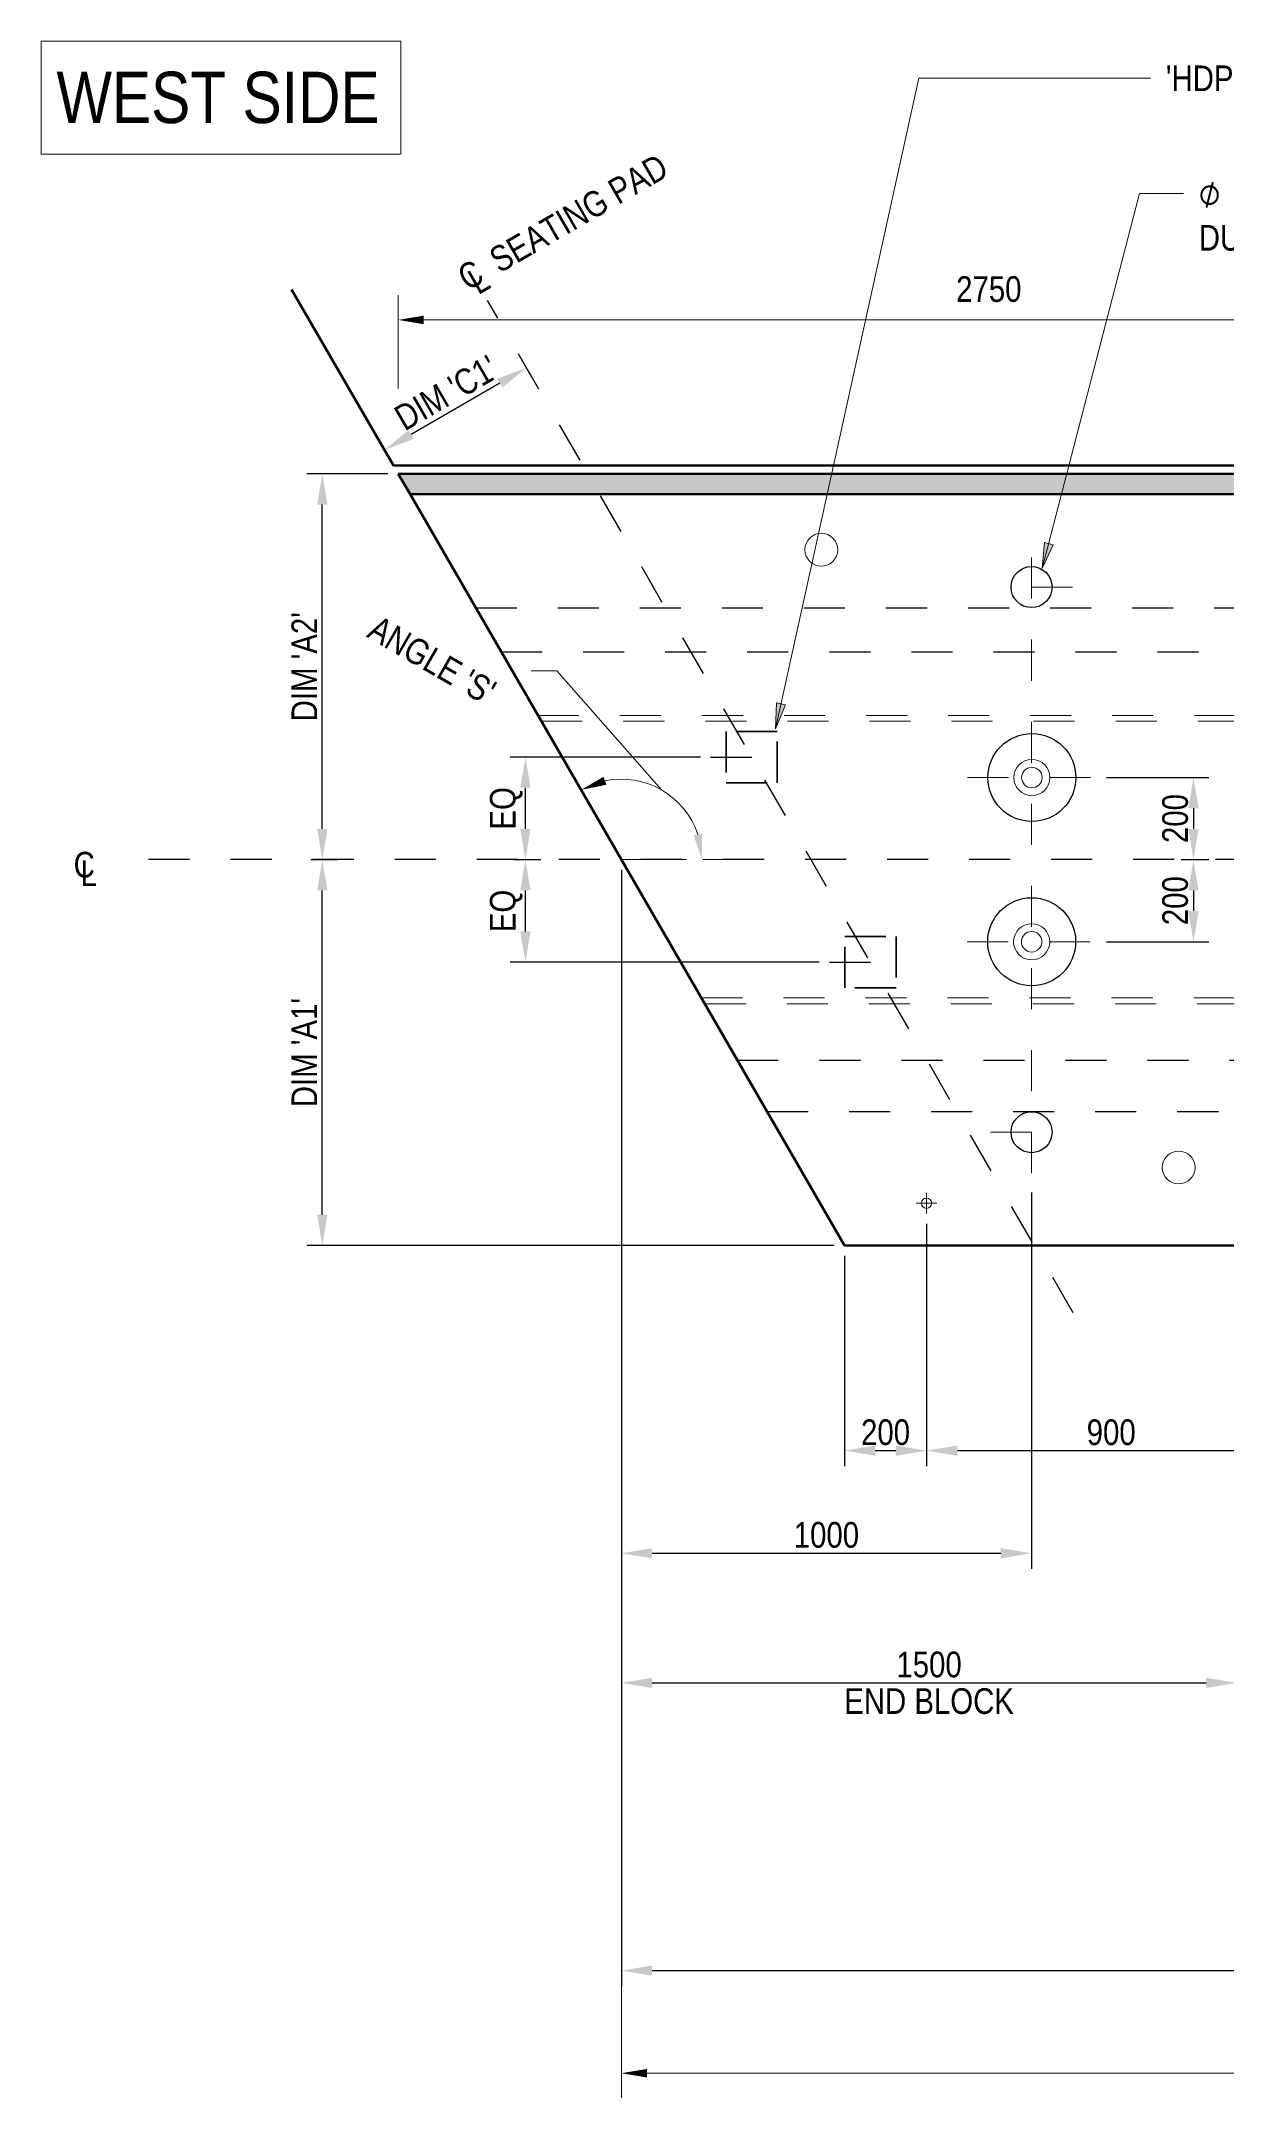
# Model space of a CAD drawing. Header units: metres. Extents: x 17.8 to 37.4, y 3.4 to 57.8.
# Drawn here: x 17.81 to 20.7, y 46.64 to 51.65 of the extents above; entities that cross this region are included whole.
import ezdxf

# ---------------------------------------------------------------- set-up
doc = ezdxf.new("R2010")
doc.units = ezdxf.units.M
doc.linetypes.add('JacobsCenter', pattern=[0.015, 0.009, -0.0015, 0.003, -0.0015])
doc.linetypes.add('JacobsDash', pattern=[0.0045, 0.003, -0.0015])
doc.layers.get('Defpoints').update_dxf_attribs({"color": 41})
for name, color, linetype, lineweight in [('A-ANNO-DIMS', 7, 'Continuous', 9), ('A-ANNO-NOTE', 7, 'Continuous', 9), ('A-DETL', 7, 'Continuous', 13), ('A-DETL-GENF', 7, 'Continuous', 9), ('A-DETL-THIN', 7, 'Continuous', 9), ('G-ANNO-TEXT', 7, 'Continuous', 9)]:
    doc.layers.add(name, color=color, linetype=linetype, lineweight=lineweight)
doc.styles.add('Arial Narrow', font='ARIALN.TTF', dxfattribs={"height": 0.0625})
doc.styles.add('Arial Narrow_1', font='ARIALN.TTF', dxfattribs={"height": 0.125})
doc.styles.add('Arial Narrow_2', font='ARIALN.TTF', dxfattribs={"height": 0.0025})
doc.styles.add('Segoe UI Symbol', font='seguisym.ttf', dxfattribs={"height": 0.0625})
doc.dimstyles.new('____ddd____', dxfattribs={"dimscale": 0.3048, "dimtxt": 0.063964, "dimasz": 0.246063, "dimexe": 0.123031, "dimexo": 0.082021, "dimgap": 0.04101, "dimtad": 1, "dimdec": 0, "dimlfac": 1000, "dimzin": 0, "dimdsep": 46, "dimtxsty": 'Arial Narrow', "dimsah": 1, "dimcen": 0.09, "dimaunit": 1, "dimadec": 4, "dimazin": 0, "dimtfac": 1, "dimtdec": 4, "dimtix": 1, "dimtmove": 0, "dimatfit": 3, "dimfxl": 1, "dimtvp": 1, "dimtolj": 1, "dimtzin": 0, "dimarcsym": 2})
doc.dimstyles.new('Dimension_Angle_O__DMS_', dxfattribs={"dimscale": 0.3048, "dimtxt": 0.063964, "dimasz": 0.205052, "dimexe": 0.19685, "dimexo": 0.131234, "dimgap": 0.164042, "dimtad": 1, "dimdec": 3, "dimlfac": 1000, "dimrnd": 0.001, "dimzin": 0, "dimdsep": 46, "dimtxsty": 'Arial Narrow', "dimsah": 1, "dimcen": 0.09, "dimaunit": 1, "dimadec": 4, "dimazin": 0, "dimtfac": 1, "dimtdec": 4, "dimtix": 1, "dimtmove": 1, "dimatfit": 3, "dimfxl": 1, "dimtvp": 1, "dimtfill": 1, "dimtolj": 1, "dimtzin": 0, "dimlwd": 18, "dimlwe": 18, "dimarcsym": 2})
doc.dimstyles.new('Dimension_Standard_O__mm_', dxfattribs={"dimscale": 0.3048, "dimtxt": 0.063964, "dimasz": 0.205052, "dimexe": 0.19685, "dimexo": 0.123031, "dimgap": 0.123031, "dimtad": 1, "dimdec": 0, "dimlfac": 1000, "dimzin": 0, "dimdsep": 46, "dimtxsty": 'Arial Narrow', "dimsah": 1, "dimcen": 0.09, "dimaunit": 1, "dimadec": 4, "dimazin": 0, "dimtfac": 1, "dimtdec": 4, "dimtix": 1, "dimtmove": 0, "dimatfit": 3, "dimfxl": 1, "dimtvp": 1, "dimtfill": 1, "dimtolj": 1, "dimtzin": 0, "dimlwd": 18, "dimlwe": 18, "dimarcsym": 2})

# ---------------------------------------------------------------- blocks, each defined once
blk = doc.blocks.new('DIMBLOCK3-DRG-2873092 - 1815 SUPER-T GIRDER_CONCRETE_EDGE GIRDERS_PLAN')
at = {"layer": 'A-ANNO-DIMS', "color": 0, "lineweight": -2, "transparency": 16777216}
for p, q in [((18.4703, 49.6599), (18.5358, 49.6599)), ((18.4983, 48.7949), (18.4983, 49.5849)), ((19.746, 48.7199), (18.4608, 48.7199))]:
    blk.add_line(p, q, dxfattribs=at)
at = {"layer": 'A-ANNO-DIMS', "color": 0, "transparency": 16777216}
for points in [[(18.4858, 49.5849), (18.5108, 49.5849), (18.4983, 49.6599)], [(18.4858, 48.7949), (18.5108, 48.7949), (18.4983, 48.7199)]]:
    blk.add_solid(points, dxfattribs=at)
at = {"layer": 'Defpoints', "color": 0, "transparency": 16777216}
for p in [(18.4453, 49.6599), (18.4983, 49.6599), (19.771, 48.7199)]:
    blk.add_point(p, dxfattribs=at)
at = {"layer": 'A-ANNO-DIMS', "color": 0, "transparency": 16777216, "insert": (18.4544, 49.1899), "char_height": 0.0625, "width": 0.32165, "attachment_point": 5, "rotation": 90, "style": 'Arial Narrow'}
blk.add_mtext("\\A1;DIM 'A1'", dxfattribs=at)
blk = doc.blocks.new('DIMBLOCK4-DRG-2873092 - 1815 SUPER-T GIRDER_CONCRETE_EDGE GIRDERS_PLAN')
at = {"layer": 'A-ANNO-DIMS', "color": 0, "lineweight": -2, "transparency": 16777216}
for p, q in [((18.6582, 50.5999), (18.4608, 50.5999)), ((18.4983, 49.7349), (18.4983, 50.5249)), ((18.4703, 49.6599), (18.5358, 49.6599))]:
    blk.add_line(p, q, dxfattribs=at)
at = {"layer": 'A-ANNO-DIMS', "color": 0, "transparency": 16777216}
for points in [[(18.4858, 50.5249), (18.5108, 50.5249), (18.4983, 50.5999)], [(18.4858, 49.7349), (18.5108, 49.7349), (18.4983, 49.6599)]]:
    blk.add_solid(points, dxfattribs=at)
at = {"layer": 'Defpoints', "color": 0, "transparency": 16777216}
for p in [(18.4983, 50.5999), (18.6832, 50.5999), (18.4453, 49.6599)]:
    blk.add_point(p, dxfattribs=at)
at = {"layer": 'A-ANNO-DIMS', "color": 0, "transparency": 16777216, "insert": (18.4544, 50.1299), "char_height": 0.0625, "width": 0.32165, "attachment_point": 5, "rotation": 90, "style": 'Arial Narrow'}
blk.add_mtext("\\A1;DIM 'A2'", dxfattribs=at)
blk = doc.blocks.new('DIMBLOCK5-DRG-2873092 - 1815 SUPER-T GIRDER_CONCRETE_EDGE GIRDERS_PLAN')
at = {"layer": 'A-ANNO-DIMS', "color": 0, "lineweight": 18, "transparency": 16777216}
for p, q in [((19.0702, 50.12), (19.0077, 50.12)), ((19.3251, 49.8299), (19.0702, 50.12)), ((19.0887, 49.899), (19.1589, 49.7779)), ((19.4258, 49.6599), (19.4833, 49.6599))]:
    blk.add_line(p, q, dxfattribs=at)
blk.add_arc((19.2271, 49.6599), 0.1962, 18.3251, 101.7312, dxfattribs=at)
at = {"layer": 'A-ANNO-DIMS', "color": 0, "transparency": 16777216}
for points in [[(19.1909, 49.8424), (19.1835, 49.8618), (19.1288, 49.8298)], [(19.4237, 49.7233), (19.4031, 49.72), (19.4233, 49.6599)]]:
    blk.add_solid(points, dxfattribs=at)
at = {"layer": 'Defpoints', "color": 0, "transparency": 16777216}
for p in [(19.0687, 49.9337), (19.3774, 49.7861), (19.2271, 49.6599), (19.3858, 49.6599)]:
    blk.add_point(p, dxfattribs=at)
at = {"layer": 'A-ANNO-DIMS', "color": 0, "lineweight": 18, "transparency": 16777216, "insert": (18.6351, 50.2578), "char_height": 0.0625, "width": 0.406936, "attachment_point": 1, "rotation": 330.0282, "line_spacing_factor": 0.974696, "style": 'Arial Narrow', "bg_fill": 3, "box_fill_scale": 1.1, "bg_fill_color": 256, "bg_fill_true_color": 13158600, "bg_fill_transparency": 0}
blk.add_mtext("\\A1;ANGLE 'S'", dxfattribs=at)
blk = doc.blocks.new('DIMBLOCK7-DRG-2873092 - 1815 SUPER-T GIRDER_CONCRETE_EDGE GIRDERS_PLAN')
at = {"layer": 'A-ANNO-DIMS', "color": 0, "lineweight": -2, "transparency": 16777216}
for p, q in [((19.971, 48.7729), (19.971, 48.1826)), ((19.771, 48.6949), (19.771, 48.1826)), ((19.846, 48.2201), (19.896, 48.2201))]:
    blk.add_line(p, q, dxfattribs=at)
at = {"layer": 'A-ANNO-DIMS', "color": 0, "transparency": 16777216}
for points in [[(19.846, 48.2326), (19.846, 48.2076), (19.771, 48.2201)], [(19.896, 48.2326), (19.896, 48.2076), (19.971, 48.2201)]]:
    blk.add_solid(points, dxfattribs=at)
at = {"layer": 'Defpoints', "color": 0, "transparency": 16777216}
for p in [(19.971, 48.7979), (19.771, 48.7199), (19.971, 48.2201)]:
    blk.add_point(p, dxfattribs=at)
at = {"layer": 'A-ANNO-DIMS', "color": 0, "transparency": 16777216, "insert": (19.871, 48.2646), "char_height": 0.0625, "width": 0.142549, "attachment_point": 5, "style": 'Arial Narrow'}
blk.add_mtext('\\A1;200', dxfattribs=at)
blk = doc.blocks.new('DIMBLOCK8-DRG-2873092 - 1815 SUPER-T GIRDER_CONCRETE_EDGE GIRDERS_PLAN')
at = {"layer": 'A-ANNO-DIMS', "color": 0, "lineweight": -2, "transparency": 16777216}
for p, q in [((19.971, 48.7729), (19.971, 48.1826)), ((20.871, 48.7688), (20.871, 48.1826)), ((20.046, 48.2201), (20.796, 48.2201))]:
    blk.add_line(p, q, dxfattribs=at)
at = {"layer": 'A-ANNO-DIMS', "color": 0, "transparency": 16777216}
for points in [[(20.046, 48.2326), (20.046, 48.2076), (19.971, 48.2201)], [(20.796, 48.2326), (20.796, 48.2076), (20.871, 48.2201)]]:
    blk.add_solid(points, dxfattribs=at)
at = {"layer": 'Defpoints', "color": 0, "transparency": 16777216}
for p in [(19.971, 48.7979), (20.871, 48.7938), (20.871, 48.2201)]:
    blk.add_point(p, dxfattribs=at)
at = {"layer": 'A-ANNO-DIMS', "color": 0, "transparency": 16777216, "insert": (20.421, 48.2646), "char_height": 0.0625, "width": 0.142549, "attachment_point": 5, "style": 'Arial Narrow'}
blk.add_mtext('\\A1;900', dxfattribs=at)
blk = doc.blocks.new('DIMBLOCK10-DRG-2873092 - 1815 SUPER-T GIRDER_CONCRETE_EDGE GIRDERS_PLAN')
at = {"layer": 'A-ANNO-DIMS', "color": 0, "lineweight": -2, "transparency": 16777216}
for p, q in [((19.2271, 49.6349), (19.2271, 47.6169)), ((20.7271, 49.2083), (20.7271, 47.6169)), ((19.3021, 47.6544), (20.6521, 47.6544))]:
    blk.add_line(p, q, dxfattribs=at)
at = {"layer": 'A-ANNO-DIMS', "color": 0, "transparency": 16777216}
for points in [[(19.3021, 47.6669), (19.3021, 47.6419), (19.2271, 47.6544)], [(20.6521, 47.6669), (20.6521, 47.6419), (20.7271, 47.6544)]]:
    blk.add_solid(points, dxfattribs=at)
at = {"layer": 'Defpoints', "color": 0, "transparency": 16777216}
for p in [(19.2271, 49.6599), (20.7271, 49.2333), (20.7271, 47.6544)]:
    blk.add_point(p, dxfattribs=at)
at = {"layer": 'A-ANNO-DIMS', "color": 0, "transparency": 16777216, "char_height": 0.0625, "width": 0.497095, "attachment_point": 5, "style": 'Arial Narrow'}
for s, insert in [('\\A1;1500', (19.9771, 47.6988)), ('\\A1;END BLOCK', (19.9771, 47.6096))]:
    blk.add_mtext(s, dxfattribs=dict(at, insert=insert))
blk = doc.blocks.new('DIMBLOCK27-DRG-2873092 - 1815 SUPER-T GIRDER_CONCRETE_EDGE GIRDERS_PLAN')
at = {"layer": 'A-ANNO-DIMS', "color": 0, "lineweight": -2, "transparency": 16777216}
for p, q in [((20.4099, 49.8603), (20.659, 49.8603)), ((20.6215, 49.7853), (20.6215, 49.7349)), ((20.5916, 49.6599), (20.659, 49.6599))]:
    blk.add_line(p, q, dxfattribs=at)
at = {"layer": 'A-ANNO-DIMS', "color": 0, "transparency": 16777216}
for points in [[(20.609, 49.7853), (20.634, 49.7853), (20.6215, 49.8603)], [(20.609, 49.7349), (20.634, 49.7349), (20.6215, 49.6599)]]:
    blk.add_solid(points, dxfattribs=at)
at = {"layer": 'Defpoints', "color": 0, "transparency": 16777216}
for p in [(20.3849, 49.8603), (20.5666, 49.6599), (20.6215, 49.6599)]:
    blk.add_point(p, dxfattribs=at)
at = {"layer": 'A-ANNO-DIMS', "color": 0, "transparency": 16777216, "insert": (20.5771, 49.7601), "char_height": 0.0625, "width": 0.142549, "attachment_point": 5, "rotation": 90, "style": 'Arial Narrow'}
blk.add_mtext('\\A1;200', dxfattribs=at)
blk = doc.blocks.new('DIMBLOCK28-DRG-2873092 - 1815 SUPER-T GIRDER_CONCRETE_EDGE GIRDERS_PLAN')
at = {"layer": 'A-ANNO-DIMS', "color": 0, "lineweight": -2, "transparency": 16777216}
for p, q in [((20.5916, 49.6599), (20.659, 49.6599)), ((20.6215, 49.5849), (20.6215, 49.5349)), ((20.4093, 49.4599), (20.659, 49.4599))]:
    blk.add_line(p, q, dxfattribs=at)
at = {"layer": 'A-ANNO-DIMS', "color": 0, "transparency": 16777216}
for points in [[(20.609, 49.5849), (20.634, 49.5849), (20.6215, 49.6599)], [(20.609, 49.5349), (20.634, 49.5349), (20.6215, 49.4599)]]:
    blk.add_solid(points, dxfattribs=at)
at = {"layer": 'Defpoints', "color": 0, "transparency": 16777216}
for p in [(20.5666, 49.6599), (20.3843, 49.4599), (20.6215, 49.4599)]:
    blk.add_point(p, dxfattribs=at)
at = {"layer": 'A-ANNO-DIMS', "color": 0, "transparency": 16777216, "insert": (20.5771, 49.5599), "char_height": 0.0625, "width": 0.142549, "attachment_point": 5, "rotation": 90, "style": 'Arial Narrow'}
blk.add_mtext('\\A1;200', dxfattribs=at)
blk = doc.blocks.new('DIMBLOCK29-DRG-2873092 - 1815 SUPER-T GIRDER_CONCRETE_EDGE GIRDERS_PLAN')
at = {"layer": 'A-ANNO-DIMS', "color": 0, "lineweight": -2, "transparency": 16777216}
for p, q in [((19.2271, 49.6349), (19.2271, 47.9326)), ((20.2268, 48.8493), (20.2268, 47.9326)), ((19.3021, 47.9701), (20.1518, 47.9701))]:
    blk.add_line(p, q, dxfattribs=at)
at = {"layer": 'A-ANNO-DIMS', "color": 0, "transparency": 16777216}
for points in [[(19.3021, 47.9826), (19.3021, 47.9576), (19.2271, 47.9701)], [(20.1518, 47.9826), (20.1518, 47.9576), (20.2268, 47.9701)]]:
    blk.add_solid(points, dxfattribs=at)
at = {"layer": 'Defpoints', "color": 0, "transparency": 16777216}
for p in [(19.2271, 49.6599), (20.2268, 48.8743), (20.2268, 47.9701)]:
    blk.add_point(p, dxfattribs=at)
at = {"layer": 'A-ANNO-DIMS', "color": 0, "transparency": 16777216, "insert": (19.7269, 48.0146), "char_height": 0.0625, "width": 0.190066, "attachment_point": 5, "style": 'Arial Narrow'}
blk.add_mtext('\\A1;1000', dxfattribs=at)
blk = doc.blocks.new('DIMBLOCK33-DRG-2873092 - 1815 SUPER-T GIRDER_CONCRETE_EDGE GIRDERS_PLAN')
at = {"layer": 'A-ANNO-DIMS', "color": 0, "lineweight": -2, "transparency": 16777216}
for p, q in [((19.2271, 49.6349), (19.2271, 46.9159)), ((35.9079, 49.6349), (35.9079, 46.9159)), ((19.3021, 46.9534), (35.8329, 46.9534))]:
    blk.add_line(p, q, dxfattribs=at)
at = {"layer": 'A-ANNO-DIMS', "color": 0, "transparency": 16777216}
for points in [[(19.3021, 46.9659), (19.3021, 46.9409), (19.2271, 46.9534)], [(35.8329, 46.9659), (35.8329, 46.9409), (35.9079, 46.9534)]]:
    blk.add_solid(points, dxfattribs=at)
at = {"layer": 'Defpoints', "color": 0, "transparency": 16777216}
for p in [(19.2271, 49.6599), (35.9079, 49.6599), (35.9079, 46.9534)]:
    blk.add_point(p, dxfattribs=at)
at = {"layer": 'A-ANNO-DIMS', "color": 0, "transparency": 16777216, "insert": (27.5675, 46.9972), "char_height": 0.0625, "width": 0.264386, "attachment_point": 5, "style": 'Arial Narrow'}
blk.add_mtext("\\A1;DIM 'L'", dxfattribs=at)
blk = doc.blocks.new('CS_Annot_Centreline Symbol2 - CS_Annot_Centreline Symbol-5074296-DRG-2873092 - 1815 SUPER-T GIRDER_CONCRETE_EDGE GIRDERS_PLAN')
at = {"layer": 'A-ANNO-NOTE', "char_height": 0.0025, "attachment_point": 1, "style": 'Arial Narrow_2'}
for s, insert, width in [('C  ', (-0.00109, 0.00476), 0.0044093), ('L', (-0.00041, 0.00392), 0.0019241)]:
    blk.add_mtext(s, dxfattribs=dict(at, insert=insert, width=width))
blk = doc.blocks.new('DIMBLOCK34-DRG-2873092 - 1815 SUPER-T GIRDER_CONCRETE_EDGE GIRDERS_PLAN')
at = {"layer": 'A-ANNO-DIMS', "color": 0, "lineweight": -2, "transparency": 16777216}
for p, q in [((19.01, 50.8341), (18.9772, 50.8908)), ((18.931, 50.8208), (18.7145, 50.6955)), ((18.6718, 50.6196), (18.6308, 50.6904))]:
    blk.add_line(p, q, dxfattribs=at)
at = {"layer": 'A-ANNO-DIMS', "color": 0, "transparency": 16777216}
for points in [[(18.9248, 50.8316), (18.9373, 50.81), (18.9959, 50.8583)], [(18.7083, 50.7063), (18.7208, 50.6847), (18.6496, 50.6579)]]:
    blk.add_solid(points, dxfattribs=at)
at = {"layer": 'Defpoints', "color": 0, "transparency": 16777216}
for p in [(19.0225, 50.8124), (18.6496, 50.6579), (18.6843, 50.5979)]:
    blk.add_point(p, dxfattribs=at)
at = {"layer": 'A-ANNO-DIMS', "color": 0, "transparency": 16777216, "insert": (18.8003, 50.7969), "char_height": 0.0625, "width": 0.326523, "attachment_point": 5, "rotation": 30.0563, "style": 'Arial Narrow'}
blk.add_mtext("\\A1;DIM 'C1'", dxfattribs=at)
blk = doc.blocks.new('DIMBLOCK36-DRG-2873092 - 1815 SUPER-T GIRDER_CONCRETE_EDGE GIRDERS_PLAN')
at = {"layer": 'A-ANNO-DIMS', "color": 0, "lineweight": -2, "transparency": 16777216}
for p, q in [((18.9653, 49.6599), (19.0308, 49.6599)), ((18.9933, 49.4849), (18.9933, 49.5849)), ((19.7091, 49.4099), (18.9558, 49.4099))]:
    blk.add_line(p, q, dxfattribs=at)
at = {"layer": 'A-ANNO-DIMS', "color": 0, "transparency": 16777216}
for points in [[(18.9808, 49.5849), (19.0058, 49.5849), (18.9933, 49.6599)], [(18.9808, 49.4849), (19.0058, 49.4849), (18.9933, 49.4099)]]:
    blk.add_solid(points, dxfattribs=at)
at = {"layer": 'Defpoints', "color": 0, "transparency": 16777216}
for p in [(18.9403, 49.6599), (18.9933, 49.6599), (19.7341, 49.4099)]:
    blk.add_point(p, dxfattribs=at)
at = {"layer": 'A-ANNO-DIMS', "color": 0, "transparency": 16777216, "insert": (18.9466, 49.5349), "char_height": 0.0625, "width": 0.124274, "attachment_point": 5, "rotation": 90, "style": 'Arial Narrow'}
blk.add_mtext('\\A1;EQ', dxfattribs=at)
blk = doc.blocks.new('DIMBLOCK37-DRG-2873092 - 1815 SUPER-T GIRDER_CONCRETE_EDGE GIRDERS_PLAN')
at = {"layer": 'A-ANNO-DIMS', "color": 0, "lineweight": -2, "transparency": 16777216}
for p, q in [((19.4197, 49.9099), (18.9558, 49.9099)), ((18.9933, 49.7349), (18.9933, 49.8349)), ((18.9653, 49.6599), (19.0308, 49.6599))]:
    blk.add_line(p, q, dxfattribs=at)
at = {"layer": 'A-ANNO-DIMS', "color": 0, "transparency": 16777216}
for points in [[(18.9808, 49.8349), (19.0058, 49.8349), (18.9933, 49.9099)], [(18.9808, 49.7349), (19.0058, 49.7349), (18.9933, 49.6599)]]:
    blk.add_solid(points, dxfattribs=at)
at = {"layer": 'Defpoints', "color": 0, "transparency": 16777216}
for p in [(18.9933, 49.9099), (19.4447, 49.9099), (18.9403, 49.6599)]:
    blk.add_point(p, dxfattribs=at)
at = {"layer": 'A-ANNO-DIMS', "color": 0, "transparency": 16777216, "insert": (18.9466, 49.7849), "char_height": 0.0625, "width": 0.124274, "attachment_point": 5, "rotation": 90, "style": 'Arial Narrow'}
blk.add_mtext('\\A1;EQ', dxfattribs=at)
blk = doc.blocks.new('DIMBLOCK85-DRG-2873092 - 1815 SUPER-T GIRDER_CONCRETE_EDGE GIRDERS_PLAN')
at = {"layer": 'A-ANNO-DIMS', "color": 0, "lineweight": 18, "transparency": 16777216}
for p, q in [((19.2271, 49.6224), (19.2271, 46.6434)), ((28.1351, 48.9589), (28.1351, 46.6434)), ((19.2896, 46.7034), (28.0726, 46.7034))]:
    blk.add_line(p, q, dxfattribs=at)
at = {"layer": 'A-ANNO-DIMS', "color": 0, "transparency": 16777216}
for points in [[(19.2896, 46.7138), (19.2896, 46.693), (19.2271, 46.7034)], [(28.0726, 46.7138), (28.0726, 46.693), (28.1351, 46.7034)]]:
    blk.add_solid(points, dxfattribs=at)
at = {"layer": 'Defpoints', "color": 0, "transparency": 16777216}
for p in [(19.2271, 49.6599), (28.1351, 48.9964), (28.1351, 46.7034)]:
    blk.add_point(p, dxfattribs=at)
at = {"layer": 'A-ANNO-DIMS', "color": 0, "lineweight": 18, "transparency": 16777216, "insert": (23.6811, 46.7781), "char_height": 0.0625, "width": 0.237582, "attachment_point": 5, "style": 'Arial Narrow', "bg_fill": 3, "box_fill_scale": 1.1, "bg_fill_color": 256, "bg_fill_true_color": 13158600, "bg_fill_transparency": 0}
blk.add_mtext('\\A1;17770\u200e', dxfattribs=at)
blk = doc.blocks.new('DIMBLOCK87-DRG-2873092 - 1815 SUPER-T GIRDER_CONCRETE_EDGE GIRDERS_PLAN')
at = {"layer": 'A-ANNO-DIMS', "color": 0, "lineweight": 18, "transparency": 16777216}
for p, q in [((18.6832, 50.8078), (18.6832, 51.0348)), ((21.5621, 50.7423), (21.5621, 51.0348)), ((18.7457, 50.9748), (21.4996, 50.9748))]:
    blk.add_line(p, q, dxfattribs=at)
at = {"layer": 'A-ANNO-DIMS', "color": 0, "transparency": 16777216}
for points in [[(18.7457, 50.9852), (18.7457, 50.9644), (18.6832, 50.9748)], [(21.4996, 50.9852), (21.4996, 50.9644), (21.5621, 50.9748)]]:
    blk.add_solid(points, dxfattribs=at)
at = {"layer": 'Defpoints', "color": 0, "transparency": 16777216}
for p in [(21.5621, 50.9748), (18.6832, 50.7703), (21.5621, 50.7048)]:
    blk.add_point(p, dxfattribs=at)
at = {"layer": 'A-ANNO-DIMS', "color": 0, "lineweight": 18, "transparency": 16777216, "insert": (20.1227, 51.0496), "char_height": 0.0625, "width": 0.190066, "attachment_point": 5, "style": 'Arial Narrow', "bg_fill": 3, "box_fill_scale": 1.1, "bg_fill_color": 256, "bg_fill_true_color": 13158600, "bg_fill_transparency": 0}
blk.add_mtext('\\A1;2750\u200e', dxfattribs=at)

msp = doc.modelspace()

# ---------------------------------------------------------------- hatches: boundary and pattern name
at = {"layer": 'A-DETL-GENF', "true_color": 0xd8d8d8}
msp.add_hatch(color=254, dxfattribs=at).paths.add_polyline_path([(18.7120652, 50.5499406), (23.3748544, 50.5499406), (23.3748544, 50.5999406), (18.6831977, 50.5999406)])
at = {"layer": 'G-ANNO-TEXT'}
for points in [[(20.2530491, 50.3690831), (20.2794042, 50.4268162), (20.2580689, 50.4323485)], [(19.6027696, 49.9786115), (19.6269739, 50.0372788), (19.6054488, 50.0420191)]]:
    msp.add_hatch(color=256, dxfattribs=at).paths.add_polyline_path(points)

# ---------------------------------------------------------------- linework, layer by layer
at = {"layer": 'A-DETL', "lineweight": 50}
for p, q in [((18.6715835, 50.6199406), (18.4233375, 51.0489406)), ((18.6715835, 50.6199406), (23.3748544, 50.6199406)), ((18.683221, 50.5999406), (23.3748544, 50.5999406)), ((18.7120885, 50.5499406), (18.683221, 50.5999406)), ((19.7710401, 48.7199406), (18.7120885, 50.5499406)), ((23.3748544, 50.5499406), (18.7120885, 50.5499406)), ((19.7710401, 48.7199406), (23.3748544, 48.7199406))]:
    msp.add_line(p, q, dxfattribs=at)
at = {"layer": 'A-DETL', "linetype": 'JacobsCenter', "lineweight": 25}
for p, q in [((20.3284656, 48.5555605), (18.9010525, 51.0223081)), ((19.4447373, 49.9099406), (19.6447373, 49.9099406)), ((23.3748543, 49.6599406), (17.9965473, 49.6599406)), ((19.7340683, 49.4099406), (19.9340683, 49.4099406))]:
    msp.add_line(p, q, dxfattribs=at)
at = {"layer": 'A-DETL', "linetype": 'JacobsCenter', "lineweight": 18}
for p, q in [((20.2267991, 48.8959406), (20.2267991, 50.4239406)), ((20.3267991, 50.3239406), (20.1267991, 50.3239406)), ((20.0706119, 49.8602652), (20.3848969, 49.8602652)), ((20.069982, 49.4599406), (20.3842677, 49.4599406)), ((20.1267991, 48.9959406), (20.3267991, 48.9959406))]:
    msp.add_line(p, q, dxfattribs=at)
at = {"layer": 'A-DETL', "linetype": 'JacobsDash', "lineweight": 25}
for p, q in [((18.8720886, 50.2734406), (23.3748544, 50.2734406)), ((18.9340662, 50.1663356), (23.3748544, 50.1663356)), ((19.5097123, 49.1715474), (23.3748544, 49.1715474)), ((19.5821069, 49.0464406), (23.3748544, 49.0464406))]:
    msp.add_line(p, q, dxfattribs=at)
at = {"layer": 'A-DETL', "color": 8, "linetype": 'JacobsDash', "lineweight": 18, "true_color": 0x808080}
for p, q in [((19.0236737, 50.0114826), (23.3748544, 50.0114826)), ((19.0319058, 49.9972565), (23.3748544, 49.9972565)), ((19.4220986, 49.3229548), (23.3748544, 49.3229548)), ((19.4303307, 49.3087287), (23.3748544, 49.3087287))]:
    msp.add_line(p, q, dxfattribs=at)
at = {"layer": 'A-DETL', "linetype": 'JacobsDash', "lineweight": 35}
for p, q in [((19.4822373, 49.9724406), (19.4822373, 49.8474406)), ((19.6072373, 49.9724406), (19.4822373, 49.9724406)), ((19.6072373, 49.8474406), (19.6072373, 49.9724406)), ((19.4822373, 49.8474406), (19.6072373, 49.8474406)), ((19.7715683, 49.4724406), (19.8965683, 49.4724406)), ((19.7715683, 49.3474406), (19.7715683, 49.4724406)), ((19.8965683, 49.4724406), (19.8965683, 49.3474406)), ((19.8965683, 49.3474406), (19.7715683, 49.3474406))]:
    msp.add_line(p, q, dxfattribs=at)
at = {"layer": 'A-DETL', "lineweight": 18}
msp.add_line((19.2270977, 49.6599406), (19.2270977, 49.6582836), dxfattribs=at)
at = {"layer": 'A-DETL', "linetype": 'JacobsCenter', "lineweight": 9}
for p, q in [((19.9460402, 48.822861), (19.9960402, 48.822861)), ((19.9710401, 48.8478607), (19.9710401, 48.7978607))]:
    msp.add_line(p, q, dxfattribs=at)
at = {"layer": 'A-DETL'}
for centre in [(19.7144344, 50.4149406), (20.5853208, 48.9099406)]:
    msp.add_circle(centre, 0.04, dxfattribs=at)
at = {"layer": 'A-DETL', "lineweight": 25}
for centre, radius in [((20.2267991, 50.3239406), 0.05), ((20.2277544, 49.8599391), 0.1071429), ((20.2271249, 49.4599397), 0.1071429), ((20.2267991, 48.9959406), 0.05)]:
    msp.add_circle(centre, radius, dxfattribs=at)
at = {"layer": 'A-DETL', "lineweight": 18}
for centre, radius in [((20.2277544, 49.8599391), 0.044), ((20.2277544, 49.8599391), 0.025), ((20.2271249, 49.4599397), 0.044), ((20.2271249, 49.4599397), 0.025), ((19.9710402, 48.8228615), 0.0125)]:
    msp.add_circle(centre, radius, dxfattribs=at)
at = {"layer": 'A-DETL-THIN'}
msp.add_line((19.2270977, 49.6599406), (19.3857991, 49.6599406), dxfattribs=at)
at = {"layer": 'G-ANNO-TEXT'}
for p, q in [((19.6027696, 49.9786115), (19.95188, 51.5638794)), ((19.95188, 51.5638794), (20.5167196, 51.5634247)), ((20.2530491, 50.3690831), (20.4899075, 51.2825348)), ((20.4899075, 51.2825348), (20.5969838, 51.2825348)), ((20.2580689, 50.4323485), (20.2530491, 50.3690831)), ((20.2530491, 50.3690831), (20.2794042, 50.4268162)), ((20.2794042, 50.4268162), (20.2580689, 50.4323485)), ((19.6054488, 50.0420191), (19.6027696, 49.9786115)), ((19.6027696, 49.9786115), (19.6269739, 50.0372788)), ((19.6269739, 50.0372788), (19.6054488, 50.0420191))]:
    msp.add_line(p, q, dxfattribs=at)
at = {"layer": 'G-ANNO-TEXT', "lineweight": 18, "flags": 128}
msp.add_lwpolyline([(17.8129433, 51.6540106), (18.6899433, 51.6540106), (18.6899433, 51.3790106), (17.8129433, 51.3790106)], close=True, dxfattribs=at)

# ---------------------------------------------------------------- block references
at = {"layer": 'A-ANNO-NOTE', "xscale": 25, "yscale": 25, "zscale": 25, "rotation": 29.99999999999798}
msp.add_blockref('CS_Annot_Centreline Symbol2 - CS_Annot_Centreline Symbol-5074296-DRG-2873092 - 1815 SUPER-T GIRDER_CONCRETE_EDGE GIRDERS_PLAN', (18.9047095, 51.0092331), dxfattribs=at)
at = {"layer": 'A-ANNO-NOTE', "xscale": 25, "yscale": 25, "zscale": 25}
msp.add_blockref('CS_Annot_Centreline Symbol2 - CS_Annot_Centreline Symbol-5074296-DRG-2873092 - 1815 SUPER-T GIRDER_CONCRETE_EDGE GIRDERS_PLAN', (17.9194392, 49.5599406), dxfattribs=at)

# ---------------------------------------------------------------- texts
at = {"layer": 'G-ANNO-TEXT', "char_height": 0.0625, "attachment_point": 1, "bg_fill": 3, "box_fill_scale": 1, "bg_fill_color": 256, "bg_fill_transparency": 0}
for s, insert, style in [("'HDPE' SEATING PAD TYP", (20.5542196, 51.5946747), 'Arial Narrow'), ('\\fSegoe UI Symbol|b0|i0|c254|p34|;⌀', (20.6344838, 51.3137848), 'Segoe UI Symbol'), ('DURING TRANSPORTATION TYP', (20.6344838, 51.2062978), 'Arial Narrow')]:
    msp.add_mtext(s, dxfattribs=dict(at, insert=insert, style=style))

# ---------------------------------------------------------------- dimensions: what is measured, and where the dimension line sits
at = {"layer": 'A-ANNO-DIMS'}
for base, p1, p2, angle, text, override, picture, middle in [((18.6496021, 50.657925), (19.0224986, 50.812434), (18.6843148, 50.5979371), 30.0563371, "DIM 'C1'", {"dimpost": '<>', "dimfxl": 0.400471}, 'DIMBLOCK34-DRG-2873092 - 1815 SUPER-T GIRDER_CONCRETE_EDGE GIRDERS_PLAN', (18.8003128, 50.7969385)), ((18.49834, 50.5999406), (18.445307, 49.6599406), (18.683221, 50.5999406), 90, "DIM 'A2'", {"dimpost": '<>', "dimfxl": 0.969641}, 'DIMBLOCK4-DRG-2873092 - 1815 SUPER-T GIRDER_CONCRETE_EDGE GIRDERS_PLAN', (18.4544408, 50.1299406)), ((18.49834, 49.6599406), (19.7710401, 48.7199406), (18.445307, 49.6599406), 90, "DIM 'A1'", {"dimpost": '<>', "dimfxl": 1.625167}, 'DIMBLOCK3-DRG-2873092 - 1815 SUPER-T GIRDER_CONCRETE_EDGE GIRDERS_PLAN', (18.4544408, 49.1899406))]:
    dim = msp.add_linear_dim(base=base, p1=p1, p2=p2, angle=angle, text=text, dimstyle='____ddd____', override=override, dxfattribs=at)
    dim.commit()
    dim.dimension.update_dxf_attribs({"geometry": picture, "text_midpoint": middle})
for base, p1, p2, override, picture, middle in [((20.6215193, 49.6599406), (20.3848969, 49.8602652), (20.566618, 49.6599406), {"dimpost": '<>', "dimfxl": 0.270467}, 'DIMBLOCK27-DRG-2873092 - 1815 SUPER-T GIRDER_CONCRETE_EDGE GIRDERS_PLAN', (20.5771085, 49.7601029)), ((20.6215193, 49.4599406), (20.566618, 49.6599406), (20.3842677, 49.4599406), {"dimpost": '<>', "dimfxl": 0.27065}, 'DIMBLOCK28-DRG-2873092 - 1815 SUPER-T GIRDER_CONCRETE_EDGE GIRDERS_PLAN', (20.5771085, 49.5599406))]:
    dim = msp.add_linear_dim(base=base, p1=p1, p2=p2, angle=90, dimstyle='____ddd____', override=override, dxfattribs=at)
    dim.commit()
    dim.dimension.update_dxf_attribs({"geometry": picture, "text_midpoint": middle})
for base, p1, p2, override, picture, middle in [((19.9710401, 48.2201431), (19.7710401, 48.7199406), (19.9710401, 48.7978607), {"dimpost": '<>', "dimfxl": 0.214643}, 'DIMBLOCK7-DRG-2873092 - 1815 SUPER-T GIRDER_CONCRETE_EDGE GIRDERS_PLAN', (19.8710401, 48.2645539)), ((20.8710401, 48.2201431), (19.9710401, 48.7978607), (20.8710401, 48.7937637), {"dimpost": '<>', "dimfxl": 0.900009}, 'DIMBLOCK8-DRG-2873092 - 1815 SUPER-T GIRDER_CONCRETE_EDGE GIRDERS_PLAN', (20.4210401, 48.2645539))]:
    dim = msp.add_linear_dim(base=base, p1=p1, p2=p2, dimstyle='____ddd____', override=override, dxfattribs=at)
    dim.commit()
    dim.dimension.update_dxf_attribs({"geometry": picture, "text_midpoint": middle})

# ---------------------------------------------------------------- next in the draw order: texts
at = {"layer": 'A-ANNO-NOTE', "insert": (18.8989272, 51.1417574), "char_height": 0.0625, "attachment_point": 1, "rotation": 30, "style": 'Arial Narrow', "bg_fill": 3, "box_fill_scale": 1, "bg_fill_color": 256, "bg_fill_true_color": 13158600, "bg_fill_transparency": 0}
msp.add_mtext('SEATING PAD', dxfattribs=at)
at = {"layer": 'G-ANNO-TEXT', "lineweight": 18, "insert": (17.8504433, 51.5794533), "char_height": 0.125, "attachment_point": 1, "style": 'Arial Narrow_1', "bg_fill": 3, "box_fill_scale": 1, "bg_fill_color": 256, "bg_fill_true_color": 13158600, "bg_fill_transparency": 0}
msp.add_mtext('WEST SIDE', dxfattribs=at)

# ---------------------------------------------------------------- next in the draw order: dimensions: what is measured, and where the dimension line sits
at = {"layer": 'A-ANNO-DIMS', "lineweight": 18}
dim = msp.add_angular_dim_3p(base=(19.377392, 49.7861364), center=(19.2270977, 49.6599406), p1=(19.3857991, 49.6599406), p2=(19.0687039, 49.9336648), text="ANGLE 'S'", dimstyle='Dimension_Angle_O__DMS_', override={"dimpost": '<>', "dimfxl": 0.418897}, dxfattribs=at)
dim.commit()
dim.dimension.update_dxf_attribs({"geometry": 'DIMBLOCK5-DRG-2873092 - 1815 SUPER-T GIRDER_CONCRETE_EDGE GIRDERS_PLAN', "text_midpoint": (18.7905461, 50.1200417), "dimtype": 165, "text_rotation": 330.0281685})

# ---------------------------------------------------------------- next in the draw order: dimensions: what is measured, and where the dimension line sits
dim = msp.add_linear_dim(base=(21.562107, 50.9748191), p1=(18.683221, 50.7702884), p2=(21.562107, 50.7048356), text='2750\u200e', dimstyle='Dimension_Standard_O__mm_', override={"dimpost": '<>', "dimfxl": 2.87963}, dxfattribs=at)
dim.commit()
dim.dimension.update_dxf_attribs({"geometry": 'DIMBLOCK87-DRG-2873092 - 1815 SUPER-T GIRDER_CONCRETE_EDGE GIRDERS_PLAN', "text_midpoint": (20.122664, 51.0495591)})
at = {"layer": 'A-ANNO-DIMS'}
for base, p1, p2, override, picture, middle in [((18.9933404, 49.9099406), (18.9403073, 49.6599406), (19.4447373, 49.9099406), {"dimpost": '<>', "dimfxl": 0.562983}, 'DIMBLOCK37-DRG-2873092 - 1815 SUPER-T GIRDER_CONCRETE_EDGE GIRDERS_PLAN', (18.946606, 49.7849406)), ((18.9933404, 49.6599406), (19.7340683, 49.4099406), (18.9403073, 49.6599406), {"dimpost": '<>', "dimfxl": 0.8322}, 'DIMBLOCK36-DRG-2873092 - 1815 SUPER-T GIRDER_CONCRETE_EDGE GIRDERS_PLAN', (18.946606, 49.5349406))]:
    dim = msp.add_linear_dim(base=base, p1=p1, p2=p2, angle=90, text='EQ', dimstyle='____ddd____', override=override, dxfattribs=at)
    dim.commit()
    dim.dimension.update_dxf_attribs({"geometry": picture, "text_midpoint": middle})
for base, p2, text, override, picture, middle in [((20.7270991, 47.654393), (20.7270991, 49.2332725), '<>\\XEND BLOCK', {"dimpost": '<>', "dimfxl": 1.559503}, 'DIMBLOCK10-DRG-2873092 - 1815 SUPER-T GIRDER_CONCRETE_EDGE GIRDERS_PLAN', (19.9770984, 47.654393)), ((35.9079433, 46.9533826), (35.9079433, 49.6599406), "DIM 'L'", {"dimpost": '<>', "dimfxl": 16.680846}, 'DIMBLOCK33-DRG-2873092 - 1815 SUPER-T GIRDER_CONCRETE_EDGE GIRDERS_PLAN', (27.5675205, 46.9971539))]:
    dim = msp.add_linear_dim(base=base, p1=(19.2270977, 49.6599406), p2=p2, text=text, dimstyle='____ddd____', override=override, dxfattribs=at)
    dim.commit()
    dim.dimension.update_dxf_attribs({"geometry": picture, "text_midpoint": middle})
dim = msp.add_linear_dim(base=(20.2267991, 47.9701431), p1=(19.2270977, 49.6599406), p2=(20.2267991, 48.8742785), dimstyle='____ddd____', override={"dimpost": '<>', "dimfxl": 1.271482}, dxfattribs=at)
dim.commit()
dim.dimension.update_dxf_attribs({"geometry": 'DIMBLOCK29-DRG-2873092 - 1815 SUPER-T GIRDER_CONCRETE_EDGE GIRDERS_PLAN', "text_midpoint": (19.7269484, 48.0145539)})

# ---------------------------------------------------------------- next in the draw order: dimensions: what is measured, and where the dimension line sits
at = {"layer": 'A-ANNO-DIMS', "lineweight": 18}
dim = msp.add_linear_dim(base=(28.1351027, 46.7033826), p1=(19.2270977, 49.6599406), p2=(28.1351027, 48.9964406), text='17770\u200e', dimstyle='Dimension_Standard_O__mm_', override={"dimpost": '<>', "dimfxl": 8.932681}, dxfattribs=at)
dim.commit()
dim.dimension.update_dxf_attribs({"geometry": 'DIMBLOCK85-DRG-2873092 - 1815 SUPER-T GIRDER_CONCRETE_EDGE GIRDERS_PLAN', "text_midpoint": (23.6811002, 46.7781226)})

doc.saveas('drawing.dxf')
